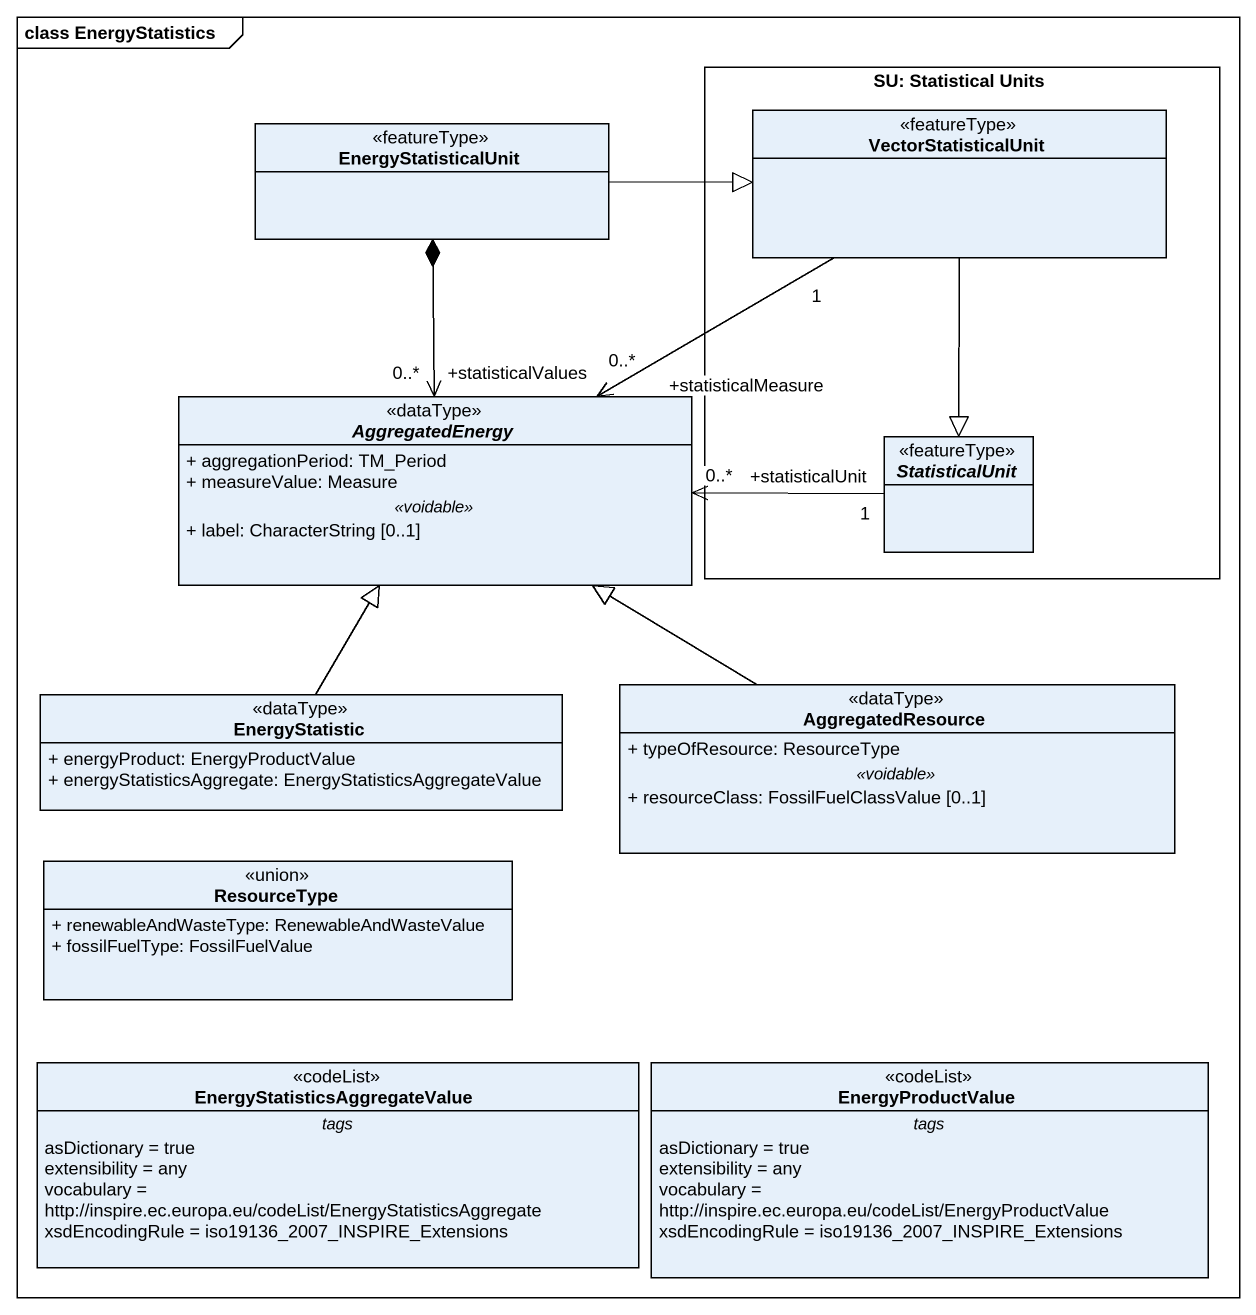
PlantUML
@startuml
mainframe class EnergyStatistics
hide circle
hide empty members
skinparam classAttributeIconSize 0
class EnergyStatisticalUnit <<featureType>>
rectangle "SU: Statistical Units" as SU_Statistical_Units {
  class VectorStatisticalUnit <<featureType>>
  abstract class StatisticalUnit <<featureType>>
}
abstract class AggregatedEnergy <<dataType>> {
  + aggregationPeriod: TM_Period
  + measureValue: Measure
  .. <<voidable>> ..
  + label: CharacterString [0..1]
}
class EnergyStatistic <<dataType>> {
  + energyProduct: EnergyProductValue
  + energyStatisticsAggregate: EnergyStatisticsAggregateValue
}
class AggregatedResource <<dataType>> {
  + typeOfResource: ResourceType
  .. <<voidable>> ..
  + resourceClass: FossilFuelClassValue [0..1]
}
class ResourceType <<union>> {
  + renewableAndWasteType: RenewableAndWasteValue
  + fossilFuelType: FossilFuelValue
}
class "EnergyStatisticsAggregateValue" as EnergyStatisticsAggregateVal <<codeList>> {
  -- tags --
  asDictionary = true
  extensibility = any
  vocabulary = http://inspire.ec.europa.eu/codeList/EnergyStatisticsAggregate
  xsdEncodingRule = iso19136_2007_INSPIRE_Extensions
}
class EnergyProductValue <<codeList>> {
  -- tags --
  asDictionary = true
  extensibility = any
  vocabulary = http://inspire.ec.europa.eu/codeList/EnergyProductValue
  xsdEncodingRule = iso19136_2007_INSPIRE_Extensions
}
EnergyStatisticalUnit -right-|> VectorStatisticalUnit
VectorStatisticalUnit --|> StatisticalUnit
AggregatedEnergy "+statisticalValues\n0..*" <-up-* EnergyStatisticalUnit
AggregatedEnergy "+statisticalMeasure\n0..*" <-right- "1" VectorStatisticalUnit
AggregatedEnergy "0..*" <-right- "+statisticalUnit\n1" StatisticalUnit
EnergyStatistic -up-|> AggregatedEnergy
AggregatedResource -up-|> AggregatedEnergy
@enduml
